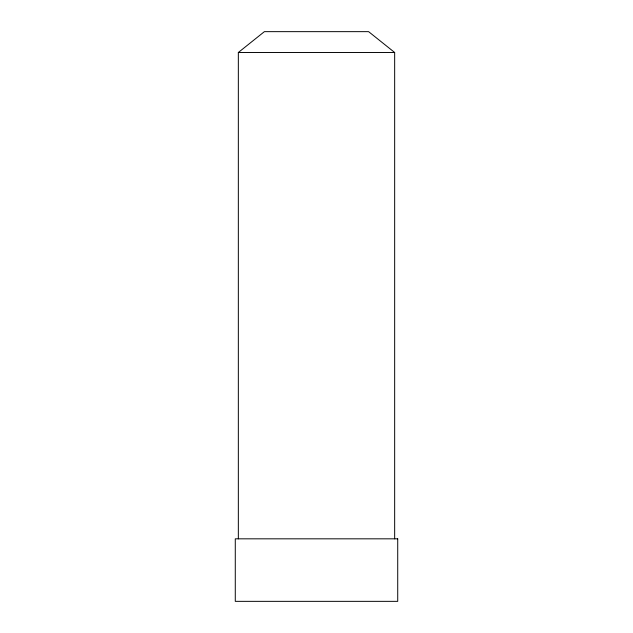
<?xml version="1.0" encoding="UTF-8"?>
<svg xmlns="http://www.w3.org/2000/svg" width="633" height="633" viewBox="0 0 633 633"><rect width="100%" height="100%" fill="white"/><g stroke="black" fill="none" stroke-linecap="round" stroke-linejoin="round"><path stroke-width="0.95" d="M238.34 538.825L238.34 52.492L264.396 31.65L368.604 31.65L394.66 52.492L394.66 538.825M238.34 52.492L394.66 52.492M397.722 538.825L235.278 538.825L235.278 601.35L397.722 601.35L397.722 538.825"/></g></svg>
